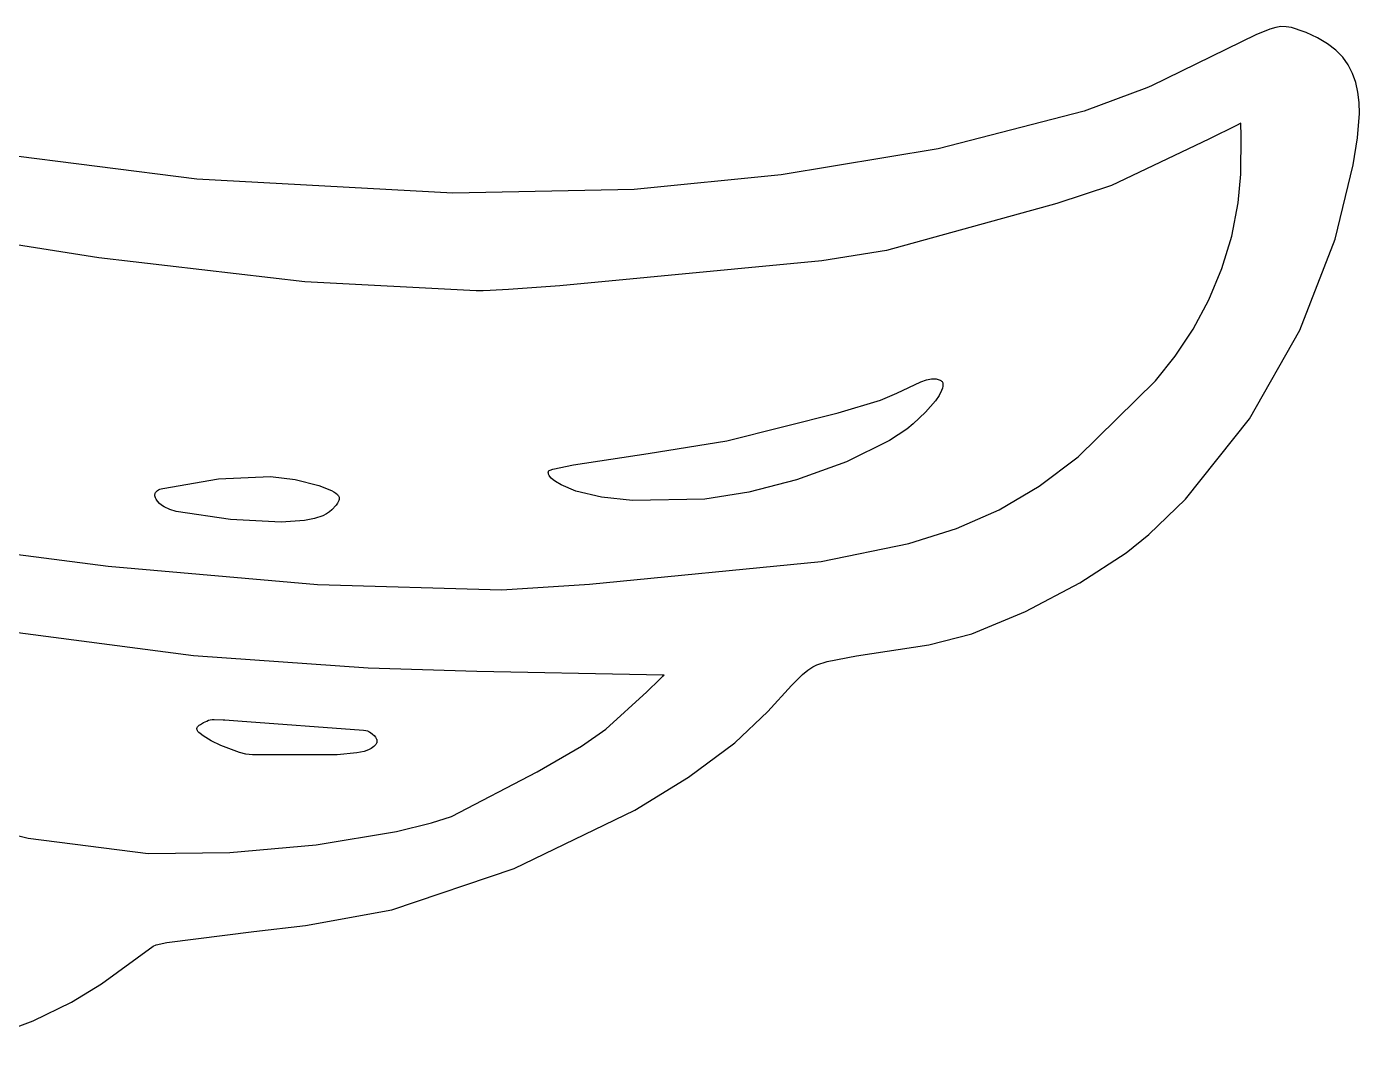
# Model space of a CAD drawing. Extents: x -12.8 to 12.7, y -1.7 to 5.4.
# Drawn here: x 9.144 to 12.74, y 1.821 to 4.594 of the extents above; entities that cross this region are included whole.
import ezdxf

# ---------------------------------------------------------------- set-up
doc = ezdxf.new("R2010")
doc.units = 0

msp = doc.modelspace()

# ---------------------------------------------------------------- linework, layer by layer
at = {"layer": 'Layer 1', "color": 7, "linetype": 'CONTINUOUS'}
for p, q in [((12.460992, 4.57176), (12.179293, 4.434131)), ((12.498794, 4.587659), (12.460992, 4.57176)), ((12.514167, 4.592057), (12.498794, 4.587659)), ((12.528362, 4.594147), (12.514167, 4.592057)), ((12.542261, 4.593974), (12.528362, 4.594147)), ((12.556746, 4.591582), (12.542261, 4.593974)), ((12.591, 4.580318), (12.556746, 4.591582)), ((12.596701, 4.578041), (12.591, 4.580318)), ((12.627421, 4.563824), (12.596701, 4.578041)), ((12.65389, 4.548017), (12.627421, 4.563824)), ((12.676336, 4.530583), (12.65389, 4.548017)), ((12.694987, 4.511487), (12.676336, 4.530583)), ((12.710071, 4.49069), (12.694987, 4.511487)), ((12.721816, 4.468156), (12.710071, 4.49069)), ((12.730448, 4.443849), (12.721816, 4.468156)), ((12.166546, 4.428629), (11.99752, 4.366021)), ((12.179293, 4.434131), (12.166546, 4.428629)), ((12.736195, 4.417731), (12.730448, 4.443849)), ((12.739286, 4.389765), (12.736195, 4.417731)), ((12.739947, 4.359916), (12.739286, 4.389765)), ((11.99752, 4.366021), (11.603186, 4.264556)), ((12.734892, 4.294419), (12.739947, 4.359916)), ((12.410296, 4.328494), (12.33404, 4.290261)), ((12.418037, 4.33243), (12.410296, 4.328494)), ((12.419857, 4.333359), (12.418037, 4.33243)), ((12.420226, 4.333547), (12.419857, 4.333359)), ((12.42026, 4.333565), (12.420226, 4.333547)), ((12.420269, 4.333569), (12.42026, 4.333565)), ((12.420271, 4.333571), (12.420269, 4.333569)), ((12.420272, 4.333571), (12.420271, 4.333571)), ((12.420272, 4.333569), (12.420272, 4.333571)), ((12.420272, 4.333571), (12.420272, 4.333571)), ((12.420272, 4.333571), (12.420272, 4.333571)), ((12.420272, 4.333571), (12.420272, 4.333571)), ((12.42028, 4.333215), (12.420272, 4.333569)), ((12.420334, 4.330742), (12.42028, 4.333215)), ((12.420793, 4.3014), (12.420334, 4.330742)), ((12.33404, 4.290261), (12.070956, 4.165336)), ((12.419932, 4.195908), (12.420793, 4.3014)), ((12.722851, 4.220943), (12.734892, 4.294419)), ((9.603289, 4.182841), (8.906109, 4.270533)), ((11.603186, 4.264556), (11.179861, 4.194348)), ((12.674619, 4.020934), (12.722851, 4.220943)), ((10.294077, 4.144917), (9.603289, 4.182841)), ((11.179861, 4.194348), (10.782809, 4.154906)), ((12.413292, 4.118352), (12.419932, 4.195908)), ((10.782809, 4.154906), (10.294077, 4.144917)), ((12.070956, 4.165336), (11.924031, 4.116702)), ((11.924031, 4.116702), (11.463842, 3.98977)), ((12.395791, 4.028557), (12.413292, 4.118352)), ((9.338497, 3.970367), (8.729924, 4.065616)), ((12.368887, 3.941062), (12.395791, 4.028557)), ((12.579205, 3.775166), (12.674619, 4.020934)), ((9.894178, 3.905684), (9.338497, 3.970367)), ((11.289136, 3.962428), (10.583033, 3.894865)), ((11.463842, 3.98977), (11.289136, 3.962428)), ((12.333735, 3.857089), (12.368887, 3.941062)), ((10.357283, 3.881199), (9.894178, 3.905684)), ((10.444541, 3.88483), (10.394669, 3.882097)), ((10.583033, 3.894865), (10.444541, 3.88483)), ((10.36778, 3.881233), (10.357283, 3.881199)), ((10.375664, 3.881401), (10.36778, 3.881233)), ((10.394669, 3.882097), (10.375664, 3.881401)), ((12.291487, 3.777863), (12.333735, 3.857089)), ((12.243298, 3.704608), (12.291487, 3.777863)), ((12.443442, 3.535974), (12.579205, 3.775166)), ((12.190321, 3.638549), (12.243298, 3.704608)), ((11.492212, 3.604566), (11.557016, 3.635795)), ((11.557016, 3.635795), (11.571993, 3.640637)), ((11.571993, 3.640637), (11.585812, 3.643309)), ((11.585812, 3.643309), (11.592184, 3.643676)), ((11.592184, 3.643676), (11.598142, 3.643317)), ((11.598142, 3.643317), (11.603644, 3.642168)), ((11.603644, 3.642168), (11.606211, 3.641278)), ((11.606211, 3.641278), (11.608648, 3.640168)), ((11.608648, 3.640168), (11.610889, 3.638868)), ((11.610889, 3.638868), (11.61253, 3.637585)), ((11.61253, 3.637585), (11.613879, 3.636107)), ((11.613879, 3.636107), (11.614941, 3.634443)), ((11.614941, 3.634443), (11.615724, 3.632599)), ((11.615724, 3.632599), (11.616234, 3.630583)), ((11.980995, 3.433041), (12.190321, 3.638549)), ((11.448136, 3.585727), (11.492212, 3.604566)), ((11.605944, 3.599112), (11.596113, 3.584606)), ((11.612794, 3.612256), (11.605944, 3.599112)), ((11.614958, 3.618172), (11.612794, 3.612256)), ((11.616206, 3.623573), (11.614958, 3.618172)), ((11.616469, 3.626063), (11.616206, 3.623573)), ((11.616234, 3.630583), (11.61648, 3.628402)), ((11.61648, 3.628402), (11.616469, 3.626063)), ((11.333974, 3.552128), (11.448136, 3.585727)), ((11.596113, 3.584606), (11.569334, 3.553366)), ((11.033684, 3.475952), (11.333974, 3.552128)), ((11.569334, 3.553366), (11.536115, 3.522253)), ((12.270748, 3.318847), (12.443442, 3.535974)), ((11.518572, 3.508289), (11.471939, 3.477367)), ((11.536115, 3.522253), (11.518572, 3.508289)), ((10.821329, 3.44228), (11.033684, 3.475952)), ((11.471939, 3.477367), (11.355784, 3.419725)), ((10.619326, 3.411863), (10.821329, 3.44228)), ((11.355784, 3.419725), (11.221612, 3.371123)), ((11.876141, 3.353652), (11.980995, 3.433041)), ((10.551491, 3.390972), (10.551547, 3.391966)), ((10.551647, 3.388939), (10.551491, 3.390972)), ((10.551547, 3.391966), (10.551695, 3.392945)), ((10.552154, 3.386852), (10.551647, 3.388939)), ((10.551695, 3.392945), (10.551934, 3.393907)), ((10.551934, 3.393907), (10.552014, 3.394146)), ((10.552014, 3.394146), (10.55214, 3.394388)), ((10.55214, 3.394388), (10.552321, 3.394636)), ((10.553, 3.384717), (10.552154, 3.386852)), ((10.552321, 3.394636), (10.552556, 3.394889)), ((10.552556, 3.394889), (10.553187, 3.395408)), ((10.554178, 3.382538), (10.553, 3.384717)), ((10.553187, 3.395408), (10.554029, 3.395948)), ((10.554029, 3.395948), (10.556334, 3.397083)), ((10.555675, 3.380321), (10.554178, 3.382538)), ((10.559592, 3.375797), (10.555675, 3.380321)), ((10.556334, 3.397083), (10.563336, 3.399566)), ((10.563336, 3.399566), (10.619326, 3.411863)), ((9.499479, 3.343927), (9.502885, 3.345561)), ((9.502885, 3.345561), (9.506854, 3.346951)), ((9.506854, 3.346951), (9.511402, 3.348071)), ((9.511402, 3.348071), (9.661301, 3.373419)), ((9.661301, 3.373419), (9.801594, 3.379678)), ((9.801594, 3.379678), (9.868212, 3.372178)), ((9.868212, 3.372178), (9.932515, 3.355742)), ((9.932515, 3.355742), (9.966831, 3.342237)), ((10.564671, 3.371187), (10.559592, 3.375797)), ((10.570834, 3.366534), (10.564671, 3.371187)), ((10.586093, 3.357277), (10.570834, 3.366534)), ((10.625369, 3.340742), (10.586093, 3.357277)), ((11.221612, 3.371123), (11.0928, 3.337433)), ((11.768346, 3.290108), (11.876141, 3.353652)), ((9.489889, 3.330512), (9.490029, 3.331786)), ((9.489942, 3.327925), (9.489889, 3.330512)), ((9.490421, 3.325309), (9.489942, 3.327925)), ((9.490029, 3.331786), (9.49028, 3.333044)), ((9.49028, 3.333044), (9.490648, 3.33428)), ((9.491309, 3.322691), (9.490421, 3.325309)), ((9.490648, 3.33428), (9.491132, 3.335493)), ((9.491132, 3.335493), (9.491735, 3.336678)), ((9.493041, 3.319299), (9.491309, 3.322691)), ((9.491735, 3.336678), (9.49246, 3.337833)), ((9.49246, 3.337833), (9.494283, 3.340036)), ((9.49725, 3.313142), (9.493041, 3.319299)), ((9.494283, 3.340036), (9.496617, 3.342077)), ((9.496617, 3.342077), (9.499479, 3.343927)), ((9.502294, 3.307645), (9.49725, 3.313142)), ((9.966831, 3.342237), (9.973215, 3.338815)), ((9.973215, 3.338815), (9.978403, 3.335348)), ((9.978403, 3.335348), (9.982393, 3.331781)), ((9.982393, 3.331781), (9.983937, 3.329944)), ((9.985449, 3.313096), (9.982803, 3.308046)), ((9.983937, 3.329944), (9.985182, 3.328062)), ((9.985182, 3.328062), (9.986125, 3.32613)), ((9.986318, 3.315473), (9.985449, 3.313096)), ((9.986125, 3.32613), (9.986767, 3.32414)), ((9.986883, 3.317759), (9.986318, 3.315473)), ((9.986767, 3.32414), (9.987108, 3.322086)), ((9.987147, 3.319961), (9.986883, 3.317759)), ((9.987108, 3.322086), (9.987147, 3.319961)), ((10.694692, 3.324208), (10.625369, 3.340742)), ((10.778422, 3.314934), (10.694692, 3.324208)), ((10.973697, 3.318709), (10.778422, 3.314934)), ((11.0928, 3.337433), (10.973697, 3.318709)), ((12.171621, 3.223397), (12.270748, 3.318847)), ((9.508132, 3.302757), (9.502294, 3.307645)), ((9.514723, 3.298424), (9.508132, 3.302757)), ((9.529995, 3.291219), (9.514723, 3.298424)), ((9.547776, 3.285615), (9.529995, 3.291219)), ((9.693633, 3.264368), (9.547776, 3.285615)), ((9.943153, 3.274332), (9.920286, 3.26679)), ((9.952826, 3.279069), (9.943153, 3.274332)), ((9.96119, 3.284497), (9.952826, 3.279069)), ((9.967567, 3.290043), (9.96119, 3.284497)), ((9.978942, 3.302555), (9.967567, 3.290043)), ((9.982803, 3.308046), (9.978942, 3.302555)), ((11.652639, 3.239497), (11.768346, 3.290108)), ((9.830883, 3.257156), (9.693633, 3.264368)), ((9.893408, 3.261597), (9.830883, 3.257156)), ((9.920286, 3.26679), (9.893408, 3.261597)), ((11.524044, 3.19891), (11.652639, 3.239497)), ((8.800361, 3.21075), (9.363765, 3.137738)), ((12.110841, 3.174333), (12.171621, 3.223397)), ((11.288032, 3.151157), (11.524044, 3.19891)), ((11.985428, 3.092805), (12.110841, 3.174333)), ((9.363765, 3.137738), (9.928552, 3.088312)), ((10.662617, 3.089734), (11.288032, 3.151157)), ((11.839386, 3.015624), (11.985428, 3.092805)), ((9.928552, 3.088312), (10.426098, 3.074149)), ((10.426098, 3.074149), (10.662617, 3.089734)), ((11.694236, 2.955769), (11.839386, 3.015624)), ((9.593803, 2.896436), (8.919745, 2.984272)), ((11.578227, 2.926208), (11.694236, 2.955769)), ((11.383385, 2.896478), (11.578227, 2.926208)), ((10.065389, 2.862928), (9.593803, 2.896436)), ((11.275872, 2.87146), (11.304003, 2.880615)), ((11.304003, 2.880615), (11.383385, 2.896478)), ((10.35894, 2.853637), (10.065389, 2.862928)), ((10.816526, 2.844702), (10.35894, 2.853637)), ((10.85893, 2.844152), (10.816526, 2.844702)), ((10.852734, 2.832923), (10.861862, 2.841916)), ((10.862921, 2.844104), (10.85893, 2.844152)), ((10.861862, 2.841916), (10.863798, 2.843839)), ((10.863843, 2.844093), (10.862921, 2.844104)), ((10.863798, 2.843839), (10.864051, 2.844091)), ((10.864028, 2.844091), (10.863843, 2.844093)), ((10.864045, 2.844091), (10.864028, 2.844091)), ((10.86405, 2.844091), (10.864045, 2.844091)), ((10.864051, 2.844091), (10.86405, 2.844091)), ((10.864051, 2.844091), (10.864051, 2.844091)), ((10.864051, 2.844091), (10.864051, 2.844091)), ((10.864051, 2.844091), (10.864051, 2.844091)), ((10.864051, 2.844091), (10.864051, 2.844091)), ((10.864051, 2.844091), (10.864051, 2.844091)), ((11.207454, 2.815961), (11.237553, 2.845516)), ((11.237553, 2.845516), (11.251895, 2.857308)), ((11.251895, 2.857308), (11.265654, 2.866499)), ((11.265654, 2.866499), (11.275872, 2.87146)), ((10.817203, 2.798569), (10.852734, 2.832923)), ((11.14394, 2.745804), (11.207454, 2.815961)), ((10.707013, 2.698172), (10.817203, 2.798569)), ((11.0546, 2.661483), (11.14394, 2.745804)), ((9.603364, 2.69911), (9.603408, 2.700403)), ((9.603539, 2.697782), (9.603364, 2.69911)), ((9.603408, 2.700403), (9.603513, 2.701035)), ((9.603513, 2.701035), (9.603676, 2.701658)), ((9.603925, 2.696421), (9.603539, 2.697782)), ((9.603676, 2.701658), (9.603935, 2.702362)), ((9.603935, 2.702362), (9.604276, 2.703077)), ((9.604276, 2.703077), (9.605178, 2.704494)), ((9.605178, 2.704494), (9.606343, 2.705893)), ((9.606343, 2.705893), (9.609342, 2.708617)), ((9.609342, 2.708617), (9.613026, 2.711224)), ((9.613026, 2.711224), (9.621463, 2.715981)), ((9.621463, 2.715981), (9.630128, 2.720151)), ((9.630128, 2.720151), (9.634815, 2.722091)), ((9.634815, 2.722091), (9.639333, 2.723438)), ((9.639333, 2.723438), (9.644251, 2.724241)), ((9.644251, 2.724241), (9.650142, 2.724553)), ((9.650142, 2.724553), (9.674421, 2.723406)), ((9.674421, 2.723406), (9.674421, 2.723406)), ((9.674421, 2.723406), (9.674421, 2.723406)), ((9.674421, 2.723406), (9.674422, 2.723405)), ((9.674422, 2.723405), (9.674422, 2.723405)), ((9.674422, 2.723405), (9.674426, 2.723405)), ((9.674426, 2.723405), (9.674442, 2.723404)), ((9.674442, 2.723404), (9.674505, 2.7234)), ((9.674505, 2.7234), (9.675175, 2.723352)), ((9.675175, 2.723352), (9.678436, 2.723118)), ((9.678436, 2.723118), (9.713504, 2.72061)), ((9.713504, 2.72061), (10.053133, 2.695909)), ((10.641475, 2.652674), (10.707013, 2.698172)), ((9.604515, 2.695028), (9.603925, 2.696421)), ((9.605301, 2.693607), (9.604515, 2.695028)), ((9.606277, 2.692158), (9.605301, 2.693607)), ((9.608768, 2.689188), (9.606277, 2.692158)), ((9.611932, 2.686133), (9.608768, 2.689188)), ((9.620045, 2.679836), (9.611932, 2.686133)), ((9.641818, 2.666949), (9.620045, 2.679836)), ((9.667931, 2.654537), (9.641818, 2.666949)), ((10.053133, 2.695909), (10.058842, 2.694952)), ((10.058842, 2.694952), (10.063248, 2.693758)), ((10.063248, 2.693758), (10.066867, 2.692214)), ((10.066867, 2.692214), (10.070216, 2.69021)), ((10.070216, 2.69021), (10.07195, 2.689)), ((10.07195, 2.689), (10.072021, 2.68895)), ((10.072021, 2.68895), (10.077357, 2.684807)), ((10.077357, 2.684807), (10.081638, 2.680842)), ((10.081638, 2.680842), (10.084912, 2.677044)), ((10.084912, 2.677044), (10.08723, 2.673403)), ((10.08723, 2.673403), (10.088045, 2.671638)), ((10.088514, 2.661738), (10.087912, 2.660191)), ((10.088045, 2.671638), (10.08864, 2.669908)), ((10.088931, 2.663312), (10.088514, 2.661738)), ((10.08864, 2.669908), (10.089019, 2.668212)), ((10.089159, 2.664915), (10.088931, 2.663312)), ((10.089019, 2.668212), (10.089191, 2.666548)), ((10.089191, 2.666548), (10.089159, 2.664915)), ((10.930015, 2.568843), (11.0546, 2.661483)), ((9.71852, 2.635299), (9.667931, 2.654537)), ((9.735668, 2.630555), (9.71852, 2.635299)), ((9.753558, 2.629293), (9.735668, 2.630555)), ((9.981914, 2.628937), (9.753558, 2.629293)), ((10.034735, 2.634123), (9.981914, 2.628937)), ((10.054464, 2.638083), (10.034735, 2.634123)), ((10.062177, 2.640451), (10.054464, 2.638083)), ((10.068273, 2.643095), (10.062177, 2.640451)), ((10.073118, 2.645915), (10.068273, 2.643095)), ((10.080778, 2.651402), (10.073118, 2.645915)), ((10.083786, 2.654246), (10.080778, 2.651402)), ((10.08618, 2.657172), (10.083786, 2.654246)), ((10.087132, 2.658669), (10.08618, 2.657172)), ((10.087912, 2.660191), (10.087132, 2.658669)), ((10.521391, 2.583146), (10.641475, 2.652674)), ((10.290558, 2.462725), (10.521391, 2.583146)), ((10.784906, 2.479689), (10.930015, 2.568843)), ((8.63677, 2.526664), (9.148429, 2.40449)), ((10.142187, 2.422145), (10.236655, 2.445348)), ((10.236655, 2.445348), (10.290558, 2.462725)), ((10.459191, 2.32246), (10.784906, 2.479689)), ((9.924777, 2.385792), (10.142187, 2.422145)), ((9.148429, 2.40449), (9.472282, 2.362326)), ((9.692311, 2.364991), (9.924777, 2.385792)), ((9.472282, 2.362326), (9.692311, 2.364991)), ((10.129606, 2.211035), (10.459191, 2.32246)), ((9.896539, 2.168119), (10.129606, 2.211035)), ((9.757103, 2.152131), (9.896539, 2.168119)), ((9.493722, 2.116233), (9.522075, 2.122419)), ((9.522075, 2.122419), (9.757103, 2.152131)), ((9.345541, 2.010588), (9.4857, 2.113008)), ((9.4857, 2.113008), (9.493722, 2.116233)), ((9.264727, 1.961189), (9.345541, 2.010588)), ((9.161919, 1.911275), (9.264727, 1.961189)), ((8.918956, 1.820643), (9.161919, 1.911275))]:
    msp.add_line(p, q, dxfattribs=at)

doc.saveas('drawing.dxf')
